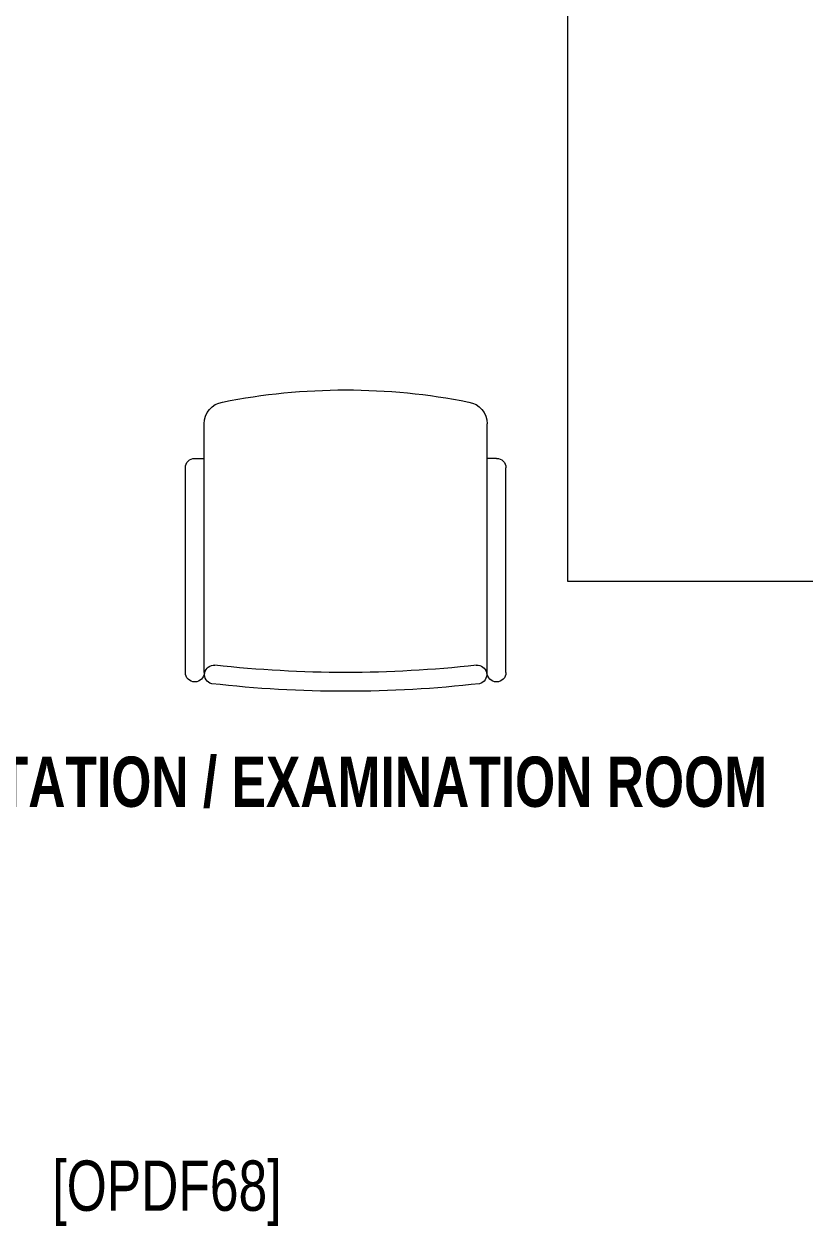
# Model space of a CAD drawing. Header units: millimetres. Extents: x -160614 to 59925, y -157025 to 0.
# Drawn here: x -61187 to -59945, y -97076 to -95164 of the extents above; entities that cross this region are included whole.
import ezdxf

# ---------------------------------------------------------------- set-up
doc = ezdxf.new("R2010")
doc.units = ezdxf.units.MM
doc.header["$LTSCALE"] = 8
for name, color, linetype, lineweight in [('72_EGR_BASE_TEXT', 9, 'Continuous', 5), ('72_EGR_EQP_TAG', 9, 'Continuous', 5), ('LOADING', 9, 'Continuous', 5)]:
    doc.layers.add(name, color=color, linetype=linetype, lineweight=lineweight)
doc.layers.add('TME-NON MEDICAL FURNITURE', color=9, linetype='Continuous')
doc.styles.add('X3G_ENTITY_9EC9', font='swisscl.ttf', dxfattribs={"height": 0.2})
doc.styles.add('X3G_ENTITY_9F38', font='swisscl.ttf', dxfattribs={"height": 0.2})

# ---------------------------------------------------------------- blocks, each defined once
blk = doc.blocks.new('GF21016-P')
at = {"layer": 'LOADING', "extrusion": (-1.24384e-09, -1.20261e-09, -1)}
for p, q in [((0.0128, 0.0179), (0.0128, 0.4136)), ((0.4628, 0.0179), (0.4628, 0.4136)), ((-0.0022, 0.3585), (0.0128, 0.3585)), ((0.4778, 0.3585), (0.4628, 0.3585)), ((-0.0172, 0.0179), (-0.0172, 0.3435)), ((0.4928, 0.0179), (0.4928, 0.3435)), ((0.4778, 0.0029), (0.4778, 0.0029))]:
    blk.add_line(p, q, dxfattribs=at)
for centre, radius, start, end in [((-0.2378, -0.5362), 1.0036, 78.7568, 101.2432), ((-0.0478, 0.4136), 0.035, 0, 80.6557), ((-0.4278, 0.4136), 0.035, 99.3443, 180), ((0.0022, 0.3435), 0.015, 0, 90), ((-0.4778, 0.3435), 0.015, 90, 180), ((-0.0284, 0.0145), 0.015, 284.3864, 95.5209), ((-0.2378, 1.8928), 1.8749, 263.6341, 276.3659), ((-0.4471, 0.0145), 0.015, 84.4791, 255.6136), ((0.0022, 0.0179), 0.015, 270, 0), ((0.0022, 0.0179), 0.015, 180, 270), ((-0.2378, 1.8734), 1.8855, 263.5119, 276.4881), ((-0.4778, 0.0179), 0.015, 270, 0), ((-0.4778, 0.0179), 0.015, 180, 270)]:
    blk.add_arc(centre, radius, start, end, dxfattribs=at)
blk = doc.blocks.new('1stF')
at = {"layer": 'LOADING', "color": 9, "elevation": 0}
blk.add_lwpolyline([(-59572.3, -94550.3), (-60322.3, -94550.3), (-60322.3, -96050.3), (-59572.3, -96050.3)], close=True, dxfattribs=at)
at = {"layer": 'TME-NON MEDICAL FURNITURE', "color": 9, "extrusion": (4.75185e-05, -1.86519e-05, 1), "xscale": 1000.000000000003, "yscale": 1000.000000000003, "zscale": -1000.000000000001, "rotation": 359.9999749532386}
blk.add_blockref('GF21016-P', (-60913, -96213.3, -1.1), dxfattribs=at)
at = {"layer": '72_EGR_BASE_TEXT', "color": 9, "insert": (-61002.4, -96329.2), "char_height": 80, "width": 3508.102, "attachment_point": 2, "style": 'X3G_ENTITY_9EC9'}
blk.add_mtext('{\\fSwis721 LtCn BT|b1|i0|c0|p34;GENERAL CONSULTATION / EXAMINATION ROOM}', dxfattribs=at)
at = {"layer": '72_EGR_BASE_TEXT', "color": 9, "insert": (-60959.5, -96971.8, 0), "char_height": 80, "attachment_point": 2, "style": 'X3G_ENTITY_9F38'}
blk.add_mtext('[OPDF68]', dxfattribs=at)

msp = doc.modelspace()

# ---------------------------------------------------------------- block references
at = {"layer": '72_EGR_EQP_TAG'}
msp.add_blockref('1stF', (0, 0), dxfattribs=at)

doc.saveas('drawing.dxf')
